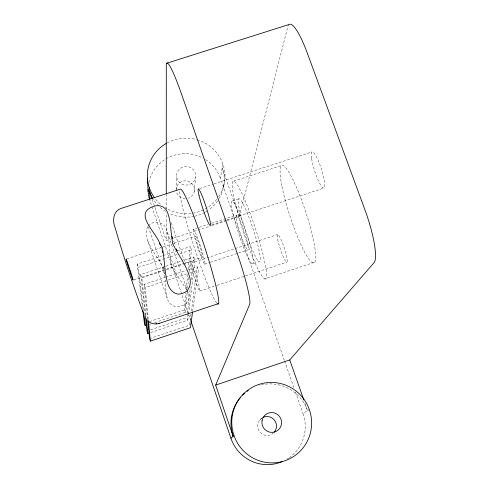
<?xml version="1.0" encoding="UTF-8"?>
<svg xmlns="http://www.w3.org/2000/svg" width="489" height="489" viewBox="0 0 489 489"><rect width="100%" height="100%" fill="white"/><g stroke="black" fill="none" stroke-linecap="round" stroke-linejoin="round"><path stroke-width="0.37" stroke-dasharray="2.44 1.83" d="M172.776 238.381L166.266 240.521L166.272 213.015M166.272 209.194L166.272 194.677M176.199 189.524L176.615 176.327M194.298 191.517L195.545 177.648A9.566 9.309 4.9 0 0 183.088 166.957A9.566 9.309 4.9 0 0 179.86 182.758A9.566 9.309 4.9 0 0 195.545 177.648M154.536 322.673L185.184 312.44L184.335 309.947L185.967 292.593M186.248 289.574L187.666 274.488M188.167 269.207L190.294 246.578L176.67 251.065M185.184 312.44L187.214 292.086M187.593 288.321L188.717 277.012M189.249 271.731L191.425 249.867L190.294 246.578M150.722 332.557L187.813 320.154L186.963 317.648L187.385 313.859M187.47 313.101L190.362 287.324M191.211 279.739L193.766 256.994L183.723 260.307M187.813 320.154L188.442 314.849M188.534 314.091L194.903 260.295L193.766 256.994M191.022 313.975L189.543 325.222L151.003 338.119M191.413 310.973L197.232 266.731L187.171 270.062M192.672 311.242L198.375 270.044L197.232 266.731M284.347 360.369L220.429 178.296L222.843 163.876M223.546 187.134L224.231 183.363M227.006 220.57L239.298 216.535L287.697 27.121A45.63 8.839 73 0 1 288.865 24.75M147.99 226.486C144.988 230.625 146.443 236.334 147.757 240.839L167.152 298.003C168.589 304.659 175.41 308.675 181.743 305.643C189.353 304.299 190.533 295.912 187.128 290.081M193.436 229.219L193.143 229.585A18.454 1.516 71.8 0 0 198.632 250.13L200.166 254.414A18.454 1.516 71.8 0 0 205.019 263.968L204.952 262.544A18.454 1.516 71.8 0 0 201.058 247.88L199.512 243.253A18.454 1.516 71.8 0 0 193.436 229.219L198.485 227.562M148.491 225.985C153.962 218.999 165.508 222.287 166.951 231.101L186.884 289.36M259.965 419.721L261.578 418.291M289.262 457.667A38.558 38.099 65 0 0 303.046 413.621L309.317 409.55M199.873 291.071L216.541 285.527M217.269 285.289L244.806 276.126M245.533 275.888L286.841 262.147M264.616 278.907A51.528 6.247 71.8 0 0 248.699 209.506A51.528 6.247 71.8 0 0 234.909 201.945A51.528 6.247 71.8 0 0 264.616 278.907L314.8 262.165M149.414 321.591L184.335 309.947M149.542 324.335L150.973 323.859M150.588 329.806L186.963 317.648M204.677 264.207L209.708 262.544M210.429 262.306L237.727 253.271M238.449 253.033L247.789 249.946A18.399 2.133 71.8 0 0 241.786 224.781A18.399 2.133 71.8 0 0 237.257 222.758A18.399 2.133 71.8 0 0 247.789 249.946M147.58 318.999L144.059 284.329L164.897 277.434M165.618 277.196L186.456 270.301M148.277 319.28L145.178 287.66L165.306 280.992M168.179 280.038L189.029 273.137M189.75 272.899L198.375 270.044M252.202 263.858A33.124 3.839 71.8 0 0 241.572 218.883A33.124 3.839 71.8 0 0 233.235 214.653A33.124 3.839 71.8 0 0 252.202 263.858L259.121 261.56A33.111 4.016 71.8 0 0 248.675 216.548A33.111 4.016 71.8 0 0 240.044 212.415A33.111 4.016 71.8 0 0 259.121 261.56M142.605 308.272L137.226 264.054L162.324 255.79M163.045 255.551L175.948 251.303M143.381 309.837L138.344 267.367L177.079 254.598M179.952 253.65L191.425 249.867M145.251 315.185L140.698 274.518L165.08 266.468M165.795 266.23L183.008 260.545M133.748 279.922L165.563 269.408M166.284 269.17L184.359 263.198M185.087 262.96L202.434 257.226A11.07 0.911 71.8 0 0 198.436 242.147A11.07 0.911 71.8 0 0 196.346 240.826A11.07 0.911 71.8 0 0 202.434 257.226M145.905 315.454L141.816 277.831L194.903 260.295M190.624 263.296L277.599 234.549M232.244 200.991L239.213 198.711M199.206 227.324L207.856 224.488M211.462 223.302L236.7 215.019M211.78 224.885L226.266 220.129M226.988 219.891L324.042 188.02M173.497 238.143L211.095 225.796M211.816 225.557L226.279 220.808M126.853 258.864L162.36 247.189M163.082 246.957L173.228 243.62M173.956 243.381L195.692 236.23M199.653 188.534L213.412 184.053M214.139 183.815L311.921 151.969M233.644 181.138L282.294 165.282M147.757 240.839C151.993 250.778 158.711 259.341 164.084 268.638M186.401 289.61C181.767 281.493 175.618 274.598 171.119 266.309C169.078 254.598 170.465 242.556 166.951 231.101M187.079 290.71L188.363 293.675M239.298 216.535L222.177 167.861A38.362 37.341 4.9 0 1 219.28 198.351M304.818 402.814L307.581 410.674A39.835 39.352 63.8 0 0 258.846 385.521M284.604 361.09L294.201 388.437M295.466 392.031L303.046 413.621M171.272 222.807L185.533 264.39M173.711 241.26L175.148 245.454M152.22 199.396L154.683 206.609M154.927 207.33L166.266 240.521M170.239 255.955L176.639 274.708M188.522 314.005L150.031 201.205L149.952 199.708M188.772 314.727L190.747 320.515M160.924 247.361L161.382 248.712M162.898 267.33C166.456 277.251 164.396 287.96 167.152 298.003M148.363 226.786L164.976 275.655M137.226 264.054L138.344 267.367M144.059 284.329L145.178 287.66M140.698 274.518L141.816 277.831M288.681 458.071A38.558 38.099 65 0 1 286.884 459.226M148.882 182.458A37.164 36.223 4.8 0 1 164.787 159.597M166.034 158.827A37.164 36.223 4.8 0 1 203.027 158.143M205.594 159.646A37.164 36.223 4.8 0 1 220.429 178.296M217.642 200.918A38.362 37.341 4.9 0 1 208.54 210.062M207.281 210.918A38.362 37.341 4.9 0 1 205.466 212.03M204.842 212.379A38.362 37.341 4.9 0 1 194.818 216.181M194.115 216.34A38.362 37.341 4.9 0 1 169.487 213.504M165.704 211.48A38.362 37.341 4.9 0 1 159.365 206.67M158.809 206.138A38.362 37.341 4.9 0 1 153.075 199.005M197.238 139.823A38.82 37.769 4.9 0 1 218.479 196.988M216.774 199.292A38.82 37.769 4.9 0 1 204.017 209.573M203.363 209.891A38.82 37.769 4.9 0 1 165.074 207.605M160.429 204.151A38.82 37.769 4.9 0 1 155.001 198.387M167.183 142.91A38.82 37.769 4.9 0 1 196.541 139.622M273.816 432.673A9.505 9.389 65 0 1 259.873 432.001A9.505 9.389 65 0 1 261.798 418.089M176.174 190.258A9.163 8.93 4.8 0 1 183.937 180.899A9.163 8.93 4.8 0 1 194.212 187.66A9.163 8.93 4.8 0 1 188.253 198.204M185.307 198.662A9.163 8.93 4.8 0 1 176.327 191.419M216.725 303.101A60.581 4.988 71.8 0 1 194.457 247.966A60.581 4.988 71.8 0 1 179.726 190.747M281.994 186.541A51.357 8.16 71.8 0 0 312.783 262.856A51.357 8.16 71.8 0 0 298.877 193.033A51.357 8.16 71.8 0 0 281.994 186.541M191.309 267.672A14.646 1.064 71.7 0 0 199.463 290.717A14.646 1.064 71.7 0 0 195.001 273.149A14.646 1.064 71.7 0 0 191.309 267.672M277.642 239.109A14.554 2.042 71.6 0 0 286.193 261.872A14.554 2.042 71.6 0 0 282.88 244.029A14.554 2.042 71.6 0 0 277.642 239.109M311.64 158.638A19.059 3.49 72.1 0 0 323.064 187.929A19.059 3.49 72.1 0 0 319.366 163.326A19.059 3.49 72.1 0 0 311.64 158.638"/><path stroke-width="0.73" d="M166.272 193.913L166.291 65.557A46.009 4.627 72.4 0 1 181.321 93.546L236.81 252.135A46.589 4.841 71.7 0 1 249.671 304.323L215.655 385.1L233.125 436.237A39.835 39.352 63.8 0 1 240.619 397.294M192.574 311.994L190.398 327.728L150.416 341.114L149.573 338.596L147.66 319.757M215.655 385.1L289.745 359.953L374.024 262.703A46.198 9.248 71.6 0 0 364.91 209.757L307.404 53.35A45.63 8.839 73 0 0 289.256 24.45L166.792 63.203M282.416 461.524A38.558 38.099 65 0 1 230.967 438.37L233.95 435.418M142.88 310.515L144.426 323.26L145.27 325.766L146.694 325.289M148.026 321.187C151.132 323.914 155.551 324.555 159.426 323.308L218.681 303.522M145.337 315.937L147.024 330.998L147.867 333.51L149.292 333.033M158.852 323.412L159.426 323.308M156.015 323.962L156.553 323.865M159.542 243.296L162.324 247.526C164.744 259.714 164.316 272.312 167.91 284.28C169.854 290.356 175.673 296.23 182.476 293.339C189.298 291.585 191.327 284.091 189.866 277.911C186.749 265.509 178.332 255.441 172.941 244.029C170.392 233.198 171.462 221.56 167 211.242C164.335 205.881 158.136 204.347 152.886 206.664C132.446 213.956 158.693 234.402 160.233 245.325M143.534 313.4C132.916 285.228 123.54 256.584 115.111 227.691C112.225 220.875 113.142 210.918 121.278 208.363L180.545 189.09A60.581 4.988 71.8 0 1 205.716 250.331A60.581 4.988 71.8 0 1 217.422 303.852M289.745 359.953L303.816 399.959M172.03 236.364L172.751 238.461M176.346 248.95L177.061 251.046M151.969 198.675L149.506 191.462A38.362 37.341 4.9 0 0 152.684 198.351M190.991 321.236L230.967 438.37M162.079 250.741L162.77 252.77M143.742 312.874L145.27 325.766M146.229 318.461L147.867 333.51M148.424 320.784L150.416 341.114M147.385 178.027L148.191 191.896M149.304 187.733L149.909 198.956M149.389 199.115A37.164 36.223 4.8 0 1 148.136 188.986M154.573 197.813A38.82 37.769 4.9 0 1 166.553 143.259M242.617 395.155A39.835 39.352 63.8 0 1 244.793 393.162M247.104 391.341A39.835 39.352 63.8 0 1 248.296 390.503M262.856 417.472A9.505 9.389 65 0 1 274.231 432.221M232.434 414.916A40.324 39.835 63.4 0 0 285.008 460.717A40.324 39.835 63.4 0 0 297.648 392.343A40.324 39.835 63.4 0 0 232.434 414.916M262.055 420.534A9.939 9.817 63.3 0 0 274.995 431.848A9.939 9.817 63.3 0 0 278.143 415.002A9.939 9.817 63.3 0 0 262.055 420.534M199.005 195.362A19.205 1.822 71.9 0 0 209.763 225.136A19.205 1.822 71.9 0 0 204.09 200.979A19.205 1.822 71.9 0 0 199.005 195.362M127.305 263.553A11.125 0.312 71.7 0 0 133.026 280.16A11.125 0.312 71.7 0 0 128.418 265.203A11.125 0.312 71.7 0 0 127.305 263.553"/></g></svg>
